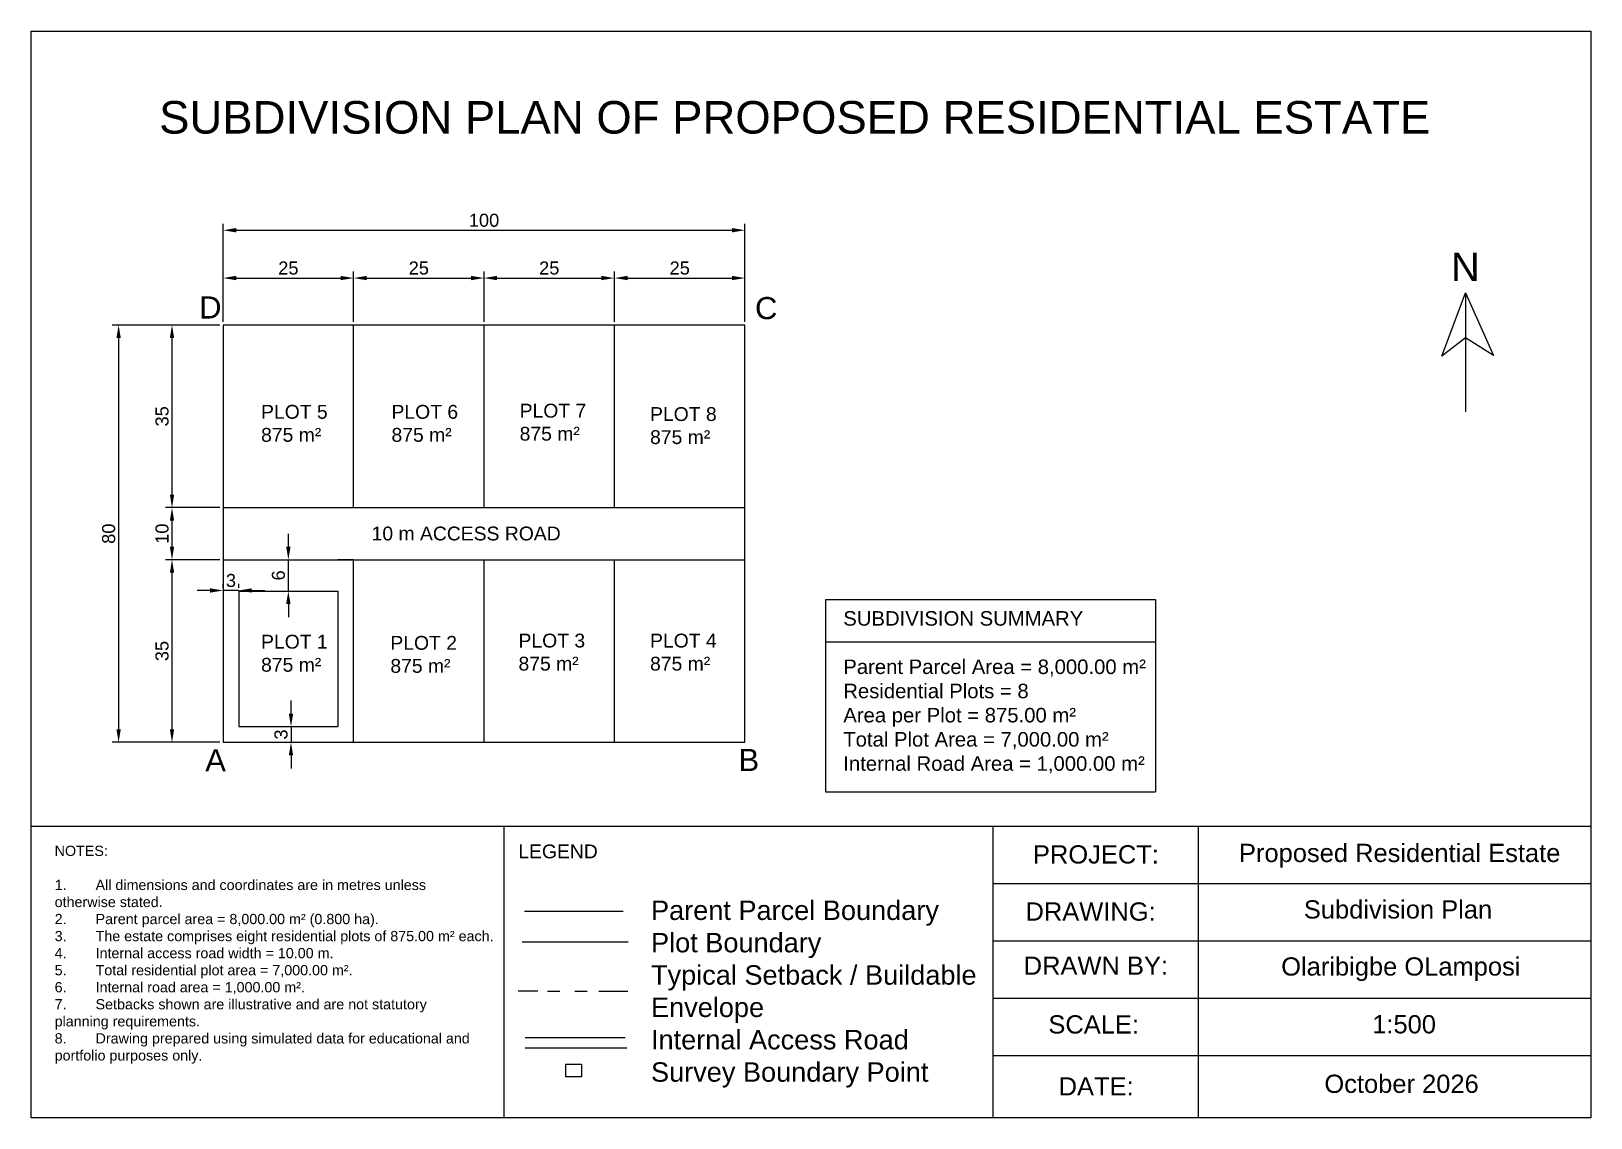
# Model space of a CAD drawing. Header units: metres. Extents: x 463 to 762, y 0 to 1136.
# Drawn here: x 463.2 to 762.1, y 928 to 1136.3 of the extents above; entities outside this region: 1.
import ezdxf

# ---------------------------------------------------------------- set-up
doc = ezdxf.new("R2010")
doc.units = ezdxf.units.M
for name, color, linetype in [('Boundary', 10, 'Continuous'), ('Building', 80, 'Continuous'), ('plot', 130, 'Continuous'), ('TITLE_BLOCK', 7, 'Continuous')]:
    doc.layers.add(name, color=color, linetype=linetype)
doc.styles.get("Standard").update_dxf_attribs({"font": 'arial.ttf'})
doc.dimstyles.new('ISO-25', dxfattribs={"dimtxt": 2.5, "dimasz": 2.5, "dimexe": 1.25, "dimexo": 0.625, "dimtad": 1, "dimtxsty": 'Standard', "dimcen": 2.5, "dimadec": 0, "dimazin": 0, "dimtfac": 1, "dimtmove": 0, "dimatfit": 3, "dimfxl": 1, "dimarcsym": 0})

# ---------------------------------------------------------------- blocks, each defined once
blk = doc.blocks.new('*D2')
at = {"color": 0, "lineweight": -2, "transparency": 16777216}
for p, q in [((500, 1080.62), (500, 1090.26)), ((502.5, 1089.01), (522.5, 1089.01)), ((525, 1080.62), (525, 1090.26))]:
    blk.add_line(p, q, dxfattribs=at)
at = {"color": 0, "transparency": 16777216}
for points in [[(502.5, 1089.43), (502.5, 1088.6), (500, 1089.01)], [(522.5, 1089.43), (522.5, 1088.6), (525, 1089.01)]]:
    blk.add_solid(points, dxfattribs=at)
at = {"layer": 'Defpoints', "color": 0, "transparency": 16777216}
for p in [(525, 1089.01), (500, 1080), (525, 1080)]:
    blk.add_point(p, dxfattribs=at)
at = {"color": 0, "transparency": 16777216, "insert": (512.5, 1090.92), "char_height": 2.5, "attachment_point": 5}
blk.add_mtext('25', dxfattribs=at)
blk = doc.blocks.new('*D3')
at = {"color": 0, "lineweight": -2, "transparency": 16777216}
for p, q in [((525, 1080.62), (525, 1090.26)), ((527.5, 1089.01), (547.5, 1089.01)), ((550, 1080.62), (550, 1090.26))]:
    blk.add_line(p, q, dxfattribs=at)
at = {"color": 0, "transparency": 16777216}
for points in [[(527.5, 1089.43), (527.5, 1088.6), (525, 1089.01)], [(547.5, 1089.43), (547.5, 1088.6), (550, 1089.01)]]:
    blk.add_solid(points, dxfattribs=at)
at = {"layer": 'Defpoints', "color": 0, "transparency": 16777216}
for p in [(550, 1089.01), (525, 1080), (550, 1080)]:
    blk.add_point(p, dxfattribs=at)
at = {"color": 0, "transparency": 16777216, "insert": (537.5, 1090.92), "char_height": 2.5, "attachment_point": 5}
blk.add_mtext('25', dxfattribs=at)
blk = doc.blocks.new('*D4')
at = {"color": 0, "lineweight": -2, "transparency": 16777216}
for p, q in [((550, 1080.62), (550, 1090.26)), ((552.5, 1089.01), (572.5, 1089.01)), ((575, 1080.62), (575, 1090.26))]:
    blk.add_line(p, q, dxfattribs=at)
at = {"color": 0, "transparency": 16777216}
for points in [[(552.5, 1089.43), (552.5, 1088.6), (550, 1089.01)], [(572.5, 1089.43), (572.5, 1088.6), (575, 1089.01)]]:
    blk.add_solid(points, dxfattribs=at)
at = {"layer": 'Defpoints', "color": 0, "transparency": 16777216}
for p in [(575, 1089.01), (550, 1080), (575, 1080)]:
    blk.add_point(p, dxfattribs=at)
at = {"color": 0, "transparency": 16777216, "insert": (562.5, 1090.92), "char_height": 2.5, "attachment_point": 5}
blk.add_mtext('25', dxfattribs=at)
blk = doc.blocks.new('*D5')
at = {"color": 0, "lineweight": -2, "transparency": 16777216}
for p, q in [((575, 1080.62), (575, 1090.26)), ((577.5, 1089.01), (597.5, 1089.01)), ((600, 1080.62), (600, 1090.26))]:
    blk.add_line(p, q, dxfattribs=at)
at = {"color": 0, "transparency": 16777216}
for points in [[(577.5, 1089.43), (577.5, 1088.6), (575, 1089.01)], [(597.5, 1089.43), (597.5, 1088.6), (600, 1089.01)]]:
    blk.add_solid(points, dxfattribs=at)
at = {"layer": 'Defpoints', "color": 0, "transparency": 16777216}
for p in [(600, 1089.01), (575, 1080), (600, 1080)]:
    blk.add_point(p, dxfattribs=at)
at = {"color": 0, "transparency": 16777216, "insert": (587.5, 1090.92), "char_height": 2.5, "attachment_point": 5}
blk.add_mtext('25', dxfattribs=at)
blk = doc.blocks.new('*D6')
at = {"color": 0, "lineweight": -2, "transparency": 16777216}
for p, q in [((499.38, 1080), (488.95, 1080)), ((490.2, 1077.5), (490.2, 1047.5)), ((499.38, 1045), (488.95, 1045))]:
    blk.add_line(p, q, dxfattribs=at)
at = {"color": 0, "transparency": 16777216}
for points in [[(489.79, 1077.5), (490.62, 1077.5), (490.2, 1080)], [(489.79, 1047.5), (490.62, 1047.5), (490.2, 1045)]]:
    blk.add_solid(points, dxfattribs=at)
at = {"layer": 'Defpoints', "color": 0, "transparency": 16777216}
for p in [(500, 1080), (490.2, 1045), (500, 1045)]:
    blk.add_point(p, dxfattribs=at)
at = {"color": 0, "transparency": 16777216, "insert": (488.3, 1062.5), "char_height": 2.5, "attachment_point": 5, "rotation": 90}
blk.add_mtext('35', dxfattribs=at)
blk = doc.blocks.new('*D7')
at = {"color": 0, "lineweight": -2, "transparency": 16777216}
for p, q in [((499.38, 1045), (488.95, 1045)), ((490.2, 1042.5), (490.2, 1037.5)), ((499.38, 1035), (488.95, 1035))]:
    blk.add_line(p, q, dxfattribs=at)
at = {"color": 0, "transparency": 16777216}
for points in [[(489.79, 1042.5), (490.62, 1042.5), (490.2, 1045)], [(489.79, 1037.5), (490.62, 1037.5), (490.2, 1035)]]:
    blk.add_solid(points, dxfattribs=at)
at = {"layer": 'Defpoints', "color": 0, "transparency": 16777216}
for p in [(500, 1045), (490.2, 1035), (500, 1035)]:
    blk.add_point(p, dxfattribs=at)
at = {"color": 0, "transparency": 16777216, "insert": (488.3, 1040), "char_height": 2.5, "attachment_point": 5, "rotation": 90}
blk.add_mtext('10', dxfattribs=at)
blk = doc.blocks.new('*D8')
at = {"color": 0, "lineweight": -2, "transparency": 16777216}
for p, q in [((499.38, 1035), (488.95, 1035)), ((490.2, 1032.5), (490.2, 1002.5)), ((499.38, 1000), (488.95, 1000))]:
    blk.add_line(p, q, dxfattribs=at)
at = {"color": 0, "transparency": 16777216}
for points in [[(489.79, 1032.5), (490.62, 1032.5), (490.2, 1035)], [(489.79, 1002.5), (490.62, 1002.5), (490.2, 1000)]]:
    blk.add_solid(points, dxfattribs=at)
at = {"layer": 'Defpoints', "color": 0, "transparency": 16777216}
for p in [(500, 1035), (490.2, 1000), (500, 1000)]:
    blk.add_point(p, dxfattribs=at)
at = {"color": 0, "transparency": 16777216, "insert": (488.3, 1017.5), "char_height": 2.5, "attachment_point": 5, "rotation": 90}
blk.add_mtext('35', dxfattribs=at)
blk = doc.blocks.new('*D10')
at = {"color": 0, "lineweight": -2, "transparency": 16777216}
for p, q in [((500, 1080.62), (500, 1099.43)), ((502.5, 1098.18), (597.5, 1098.18)), ((600, 1080.62), (600, 1099.43))]:
    blk.add_line(p, q, dxfattribs=at)
at = {"color": 0, "transparency": 16777216}
for points in [[(502.5, 1098.6), (502.5, 1097.76), (500, 1098.18)], [(597.5, 1098.6), (597.5, 1097.76), (600, 1098.18)]]:
    blk.add_solid(points, dxfattribs=at)
at = {"layer": 'Defpoints', "color": 0, "transparency": 16777216}
for p in [(600, 1098.18), (500, 1080), (600, 1080)]:
    blk.add_point(p, dxfattribs=at)
at = {"color": 0, "transparency": 16777216, "insert": (550, 1100.08), "char_height": 2.5, "attachment_point": 5}
blk.add_mtext('100', dxfattribs=at)
blk = doc.blocks.new('*D16')
at = {"color": 0, "lineweight": -2, "transparency": 16777216}
for p, q in [((499.38, 1080), (478.72, 1080)), ((479.97, 1077.5), (479.97, 1002.5)), ((499.38, 1000), (478.72, 1000))]:
    blk.add_line(p, q, dxfattribs=at)
at = {"color": 0, "transparency": 16777216}
for points in [[(479.55, 1077.5), (480.39, 1077.5), (479.97, 1080)], [(479.55, 1002.5), (480.39, 1002.5), (479.97, 1000)]]:
    blk.add_solid(points, dxfattribs=at)
at = {"layer": 'Defpoints', "color": 0, "transparency": 16777216}
for p in [(500, 1080), (479.97, 1000), (500, 1000)]:
    blk.add_point(p, dxfattribs=at)
at = {"color": 0, "transparency": 16777216, "insert": (478.07, 1040), "char_height": 2.5, "attachment_point": 5, "rotation": 90}
blk.add_mtext('80', dxfattribs=at)
blk = doc.blocks.new('*D17')
at = {"color": 0, "lineweight": -2, "transparency": 16777216}
for p, q in [((512.5, 1037.5), (512.5, 1040)), ((512.5, 1029), (512.5, 1035)), ((513.13, 1035), (513.75, 1035)), ((513.13, 1029), (513.75, 1029)), ((512.5, 1026.5), (512.5, 1024))]:
    blk.add_line(p, q, dxfattribs=at)
at = {"color": 0, "transparency": 16777216}
for points in [[(512.08, 1037.5), (512.92, 1037.5), (512.5, 1035)], [(512.08, 1026.5), (512.92, 1026.5), (512.5, 1029)]]:
    blk.add_solid(points, dxfattribs=at)
at = {"layer": 'Defpoints', "color": 0, "transparency": 16777216}
for p in [(512.5, 1035), (512.5, 1035), (512.5, 1029)]:
    blk.add_point(p, dxfattribs=at)
at = {"color": 0, "transparency": 16777216, "insert": (510.6, 1032), "char_height": 2.5, "attachment_point": 5, "rotation": 90}
blk.add_mtext('6', dxfattribs=at)
blk = doc.blocks.new('*D18')
at = {"color": 0, "lineweight": -2, "transparency": 16777216}
for p, q in [((497.5, 1029.11), (495, 1029.11)), ((500, 1029.62), (500, 1030.36)), ((503, 1029.11), (500, 1029.11)), ((503, 1029.62), (503, 1030.36)), ((505.5, 1029.11), (508, 1029.11))]:
    blk.add_line(p, q, dxfattribs=at)
at = {"color": 0, "transparency": 16777216}
for points in [[(497.5, 1029.53), (497.5, 1028.69), (500, 1029.11)], [(505.5, 1029.53), (505.5, 1028.69), (503, 1029.11)]]:
    blk.add_solid(points, dxfattribs=at)
at = {"layer": 'Defpoints', "color": 0, "transparency": 16777216}
for p in [(500, 1029.11), (500, 1029), (503, 1029)]:
    blk.add_point(p, dxfattribs=at)
at = {"color": 0, "transparency": 16777216, "insert": (501.5, 1031.01), "char_height": 2.5, "attachment_point": 5}
blk.add_mtext('3', dxfattribs=at)
blk = doc.blocks.new('*D20')
at = {"color": 0, "lineweight": -2, "transparency": 16777216}
for p, q in [((513.01, 1005.5), (513.01, 1008)), ((513.01, 1003), (513.01, 1000)), ((513.13, 1003), (514.26, 1003)), ((513.13, 1000), (514.26, 1000)), ((513.01, 997.5), (513.01, 995))]:
    blk.add_line(p, q, dxfattribs=at)
at = {"color": 0, "transparency": 16777216}
for points in [[(512.59, 1005.5), (513.42, 1005.5), (513.01, 1003)], [(512.59, 997.5), (513.42, 997.5), (513.01, 1000)]]:
    blk.add_solid(points, dxfattribs=at)
at = {"layer": 'Defpoints', "color": 0, "transparency": 16777216}
for p in [(512.5, 1003), (512.5, 1000), (513.01, 1000)]:
    blk.add_point(p, dxfattribs=at)
at = {"color": 0, "transparency": 16777216, "insert": (511.1, 1001.5), "char_height": 2.5, "attachment_point": 5, "rotation": 90}
blk.add_mtext('3', dxfattribs=at)
blk = doc.blocks.new('*D19')
at = {"color": 0, "lineweight": -2, "transparency": 16777216}
for p, q in [((519.5, 0), (517, 0)), ((522, 0.62), (522, 1.25)), ((522, 0), (525, 0)), ((525, 0.62), (525, 1.25)), ((527.5, 0), (530, 0))]:
    blk.add_line(p, q, dxfattribs=at)
at = {"color": 0, "transparency": 16777216}
for points in [[(519.5, 0.42), (519.5, -0.42), (522, 0)], [(527.5, 0.42), (527.5, -0.42), (525, 0)]]:
    blk.add_solid(points, dxfattribs=at)
at = {"layer": 'Defpoints', "color": 0, "transparency": 16777216}
for p in [(522, 0), (525, 0), (525, 0)]:
    blk.add_point(p, dxfattribs=at)
at = {"color": 0, "transparency": 16777216, "insert": (523.5, 1.9), "char_height": 2.5, "attachment_point": 5}
blk.add_mtext('3', dxfattribs=at)

msp = doc.modelspace()

# ---------------------------------------------------------------- linework, layer by layer
for p, q in [((463.217, 1136.347), (762.103, 1136.347)), ((463.217, 927.997), (463.217, 1136.347)), ((762.103, 1136.347), (762.103, 927.997)), ((615.458, 1027.358), (678.657, 1027.358)), ((615.458, 1027.358), (615.458, 990.501)), ((678.657, 1027.358), (678.657, 990.501)), ((463.217, 983.939), (762.103, 983.939)), ((553.788, 983.939), (553.788, 927.997)), ((647.499, 983.939), (647.499, 927.997)), ((657.486, 983.939), (762.103, 983.939)), ((686.878, 983.939), (686.878, 927.997)), ((762.103, 983.939), (762.103, 927.997)), ((647.499, 972.939), (762.103, 972.939)), ((647.499, 961.939), (762.103, 961.939)), ((647.499, 950.939), (762.103, 950.939)), ((557.873, 943.389), (577.066, 943.389)), ((557.888, 941.424), (577.346, 941.424)), ((647.499, 939.939), (762.103, 939.939)), ((762.103, 927.997), (463.217, 927.997))]:
    msp.add_line(p, q)
for points in [[(738.108, 1086.189), (743.432, 1074.171), (738.108, 1077.52), (733.55, 1074.009), (738.108, 1086.189)], [(738.108, 1086.189), (738.108, 1063.335)], [(525, 1035), (522, 1035)], [(615.458, 1019.237), (678.657, 1019.237)], [(615.458, 990.501), (678.657, 990.501)], [(565.586, 938.311), (568.656, 938.311), (568.656, 935.84), (565.666, 935.84), (565.666, 938.311)]]:
    msp.add_lwpolyline(points)
at = {"layer": 'Boundary'}
msp.add_line((557.731, 967.645), (576.639, 967.645), dxfattribs=at)
msp.add_lwpolyline([(500, 1000), (600, 1000), (600, 1080), (500, 1080)], close=True, dxfattribs=at)
at = {"layer": 'Building'}
for p, q in [((525, 1045), (525, 1080)), ((550, 1045), (550, 1080)), ((575, 1045), (575, 1080)), ((500, 1045), (600, 1045)), ((500, 1035), (600, 1035)), ((525, 1000), (525, 1035)), ((550, 1000), (550, 1035)), ((575, 1000), (575, 1035)), ((557.305, 961.752), (577.635, 961.752))]:
    msp.add_line(p, q, dxfattribs=at)
at = {"layer": 'plot'}
for p, q in [((556.529, 952.335), (560.324, 952.335)), ((562.154, 952.251), (564.545, 952.251)), ((567.379, 952.251), (569.769, 952.251)), ((571.983, 952.251), (577.561, 952.251))]:
    msp.add_line(p, q, dxfattribs=at)
for points in [[(503, 1029), (522, 1029)], [(503, 1029), (503, 1003)], [(522, 1029), (522, 1003)], [(503, 1003), (522, 1003)]]:
    msp.add_lwpolyline(points, dxfattribs=at)

# ---------------------------------------------------------------- texts
msp.add_text('DRAWING:', height=3.4945).set_placement((653.768, 965.806))
at = {"attachment_point": 1}
for s, width, gutter_width, insert, char_height in [('SUBDIVISION PLAN OF PROPOSED RESIDENTIAL ESTATE', 252.70521, 31.199, (487.732, 1122.95), 6.23976), ('N', 13.77024, 27.344, (735.304, 1093.903), 5.469), ('PLOT 5^J875 m²', 14.34383, 13.261, (507.272, 1064.693), 2.65215), ('PLOT 6^J875 m²', 14.34383, 13.261, (532.265, 1064.693), 2.65215), ('PLOT 7^J875 m²', 14.34383, 13.261, (556.823, 1064.91), 2.65215), ('PLOT 8^J875 m²', 14.34383, 13.261, (581.816, 1064.258), 2.65215), ('10 m ACCESS ROAD  ', 39.77151, 13.261, (528.456, 1041.36), 2.65215), ('SUBDIVISION SUMMARY\\P\\PParent Parcel Area = 8,000.00 m²\\PResidential Plots = 8\\PArea per Plot = 875.00 m²\\PTotal Plot Area = 7,000.00 m²\\PInternal Road Area = 1,000.00 m²', 63.68554, 13.909, (618.848, 1025.145), 2.7818), ('PLOT 1^J875 m²', 14.34383, 13.261, (507.272, 1020.61), 2.65215), ('PLOT 2^J875 m²', 14.34383, 13.261, (532.047, 1020.393), 2.65215), ('PLOT 3^J875 m²', 14.34383, 13.261, (556.606, 1020.827), 2.65215), ('PLOT 4^J875 m²', 14.34383, 13.261, (581.816, 1020.827), 2.65215), ('LEGEND', 85.93817, 13.261, (556.563, 980.407), 2.6522), ('NOTES:\\P\\P1.^IAll dimensions and coordinates are in metres unless otherwise stated.\\P2.^IParent parcel area = 8,000.00 m² (0.800 ha).\\P3.^IThe estate comprises eight residential plots of 875.00 m² each.\\P4.^IInternal access road width = 10.00 m.\\P5.^ITotal residential plot area = 7,000.00 m².\\P6.^IInternal road area = 1,000.00 m².\\P7.^ISetbacks shown are illustrative and are not statutory planning requirements.\\P8.^IDrawing prepared using simulated data for educational and portfolio purposes only.', 80.89193, 9.803, (467.713, 980.169), 1.96069), ('Parent Parcel Boundary\\PPlot Boundary\\PTypical Setback / Buildable Envelope\\PInternal Access Road\\PSurvey Boundary Point', 79.85665, 18.603, (581.999, 969.653), 3.72052)]:
    msp.add_mtext_dynamic_manual_height_columns(s, width=width, gutter_width=gutter_width, heights=[0], dxfattribs=dict(at, insert=insert, char_height=char_height))
at = {"char_height": 4.245, "attachment_point": 1}
for s, insert in [('D', (495.407, 1085.499)), ('C', (601.932, 1085.374)), ('A', (496.577, 998.679)), ('B', (598.775, 998.739))]:
    msp.add_mtext(s, dxfattribs=dict(at, insert=insert))
at = {"layer": 'TITLE_BLOCK'}
for s, height, p in [('Proposed Residential Estate', 3.49448, (694.679, 977.04)), ('PROJECT:', 3.4945, (655.192, 976.759)), ('Subdivision Plan', 3.49448, (707.109, 966.211)), ('DRAWN BY:', 3.4945, (653.421, 955.422)), ('Olaribigbe OLamposi', 3.49448, (702.767, 955.271)), ('SCALE:', 3.4945, (658.154, 944.162)), ('1:500', 3.4945, (720.215, 944.186)), ('DATE:', 3.4945, (660.116, 932.285)), ('October 2026', 3.49448, (711.047, 932.777))]:
    msp.add_text(s, height=height, dxfattribs=at).set_placement(p)

# ---------------------------------------------------------------- dimensions: what is measured, and where the dimension line sits
for base, p1, p2, picture, middle in [((600, 1098.179), (500, 1080), (600, 1080), '*D10', (550, 1100.08)), ((525, 1089.014), (500, 1080), (525, 1080), '*D2', (512.5, 1090.915)), ((500, 1029.109), (503, 1029), (500, 1029), '*D18', (501.5, 1031.011)), ((525, 0), (522, 0), (525, 0), '*D19', (523.5, 1.902))]:
    dim = msp.add_linear_dim(base=base, p1=p1, p2=p2, dimstyle='ISO-25')
    dim.commit()
    dim.dimension.update_dxf_attribs({"geometry": picture, "text_midpoint": middle})
for base, p1, p2, picture, middle in [((550, 1089.014), (525, 1080), (550, 1080), '*D3', (537.5, 1090.915)), ((575, 1089.014), (550, 1080), (575, 1080), '*D4', (562.5, 1090.915)), ((600, 1089.014), (575, 1080), (600, 1080), '*D5', (587.5, 1090.915))]:
    dim = msp.add_linear_dim(base=base, p1=p1, p2=p2, dimstyle='ISO-25', override={"dimtmove": 1})
    dim.commit()
    dim.dimension.update_dxf_attribs({"geometry": picture, "text_midpoint": middle})
for base, p1, p2, picture, middle in [((479.971, 1000), (500, 1080), (500, 1000), '*D16', (478.07, 1040)), ((490.202, 1045), (500, 1080), (500, 1045), '*D6', (488.3, 1062.5)), ((512.5, 1035), (512.5, 1029), (512.5, 1035), '*D17', (510.599, 1032)), ((513.006, 1000), (512.5, 1003), (512.5, 1000), '*D20', (511.103, 1001.5))]:
    dim = msp.add_linear_dim(base=base, p1=p1, p2=p2, angle=90, dimstyle='ISO-25')
    dim.commit()
    dim.dimension.update_dxf_attribs({"geometry": picture, "text_midpoint": middle})
for base, p1, p2, picture, middle in [((490.202, 1035), (500, 1045), (500, 1035), '*D7', (488.3, 1040)), ((490.202, 1000), (500, 1035), (500, 1000), '*D8', (488.3, 1017.5))]:
    dim = msp.add_linear_dim(base=base, p1=p1, p2=p2, angle=90, dimstyle='ISO-25', override={"dimtmove": 1})
    dim.commit()
    dim.dimension.update_dxf_attribs({"geometry": picture, "text_midpoint": middle})

doc.saveas('drawing.dxf')
